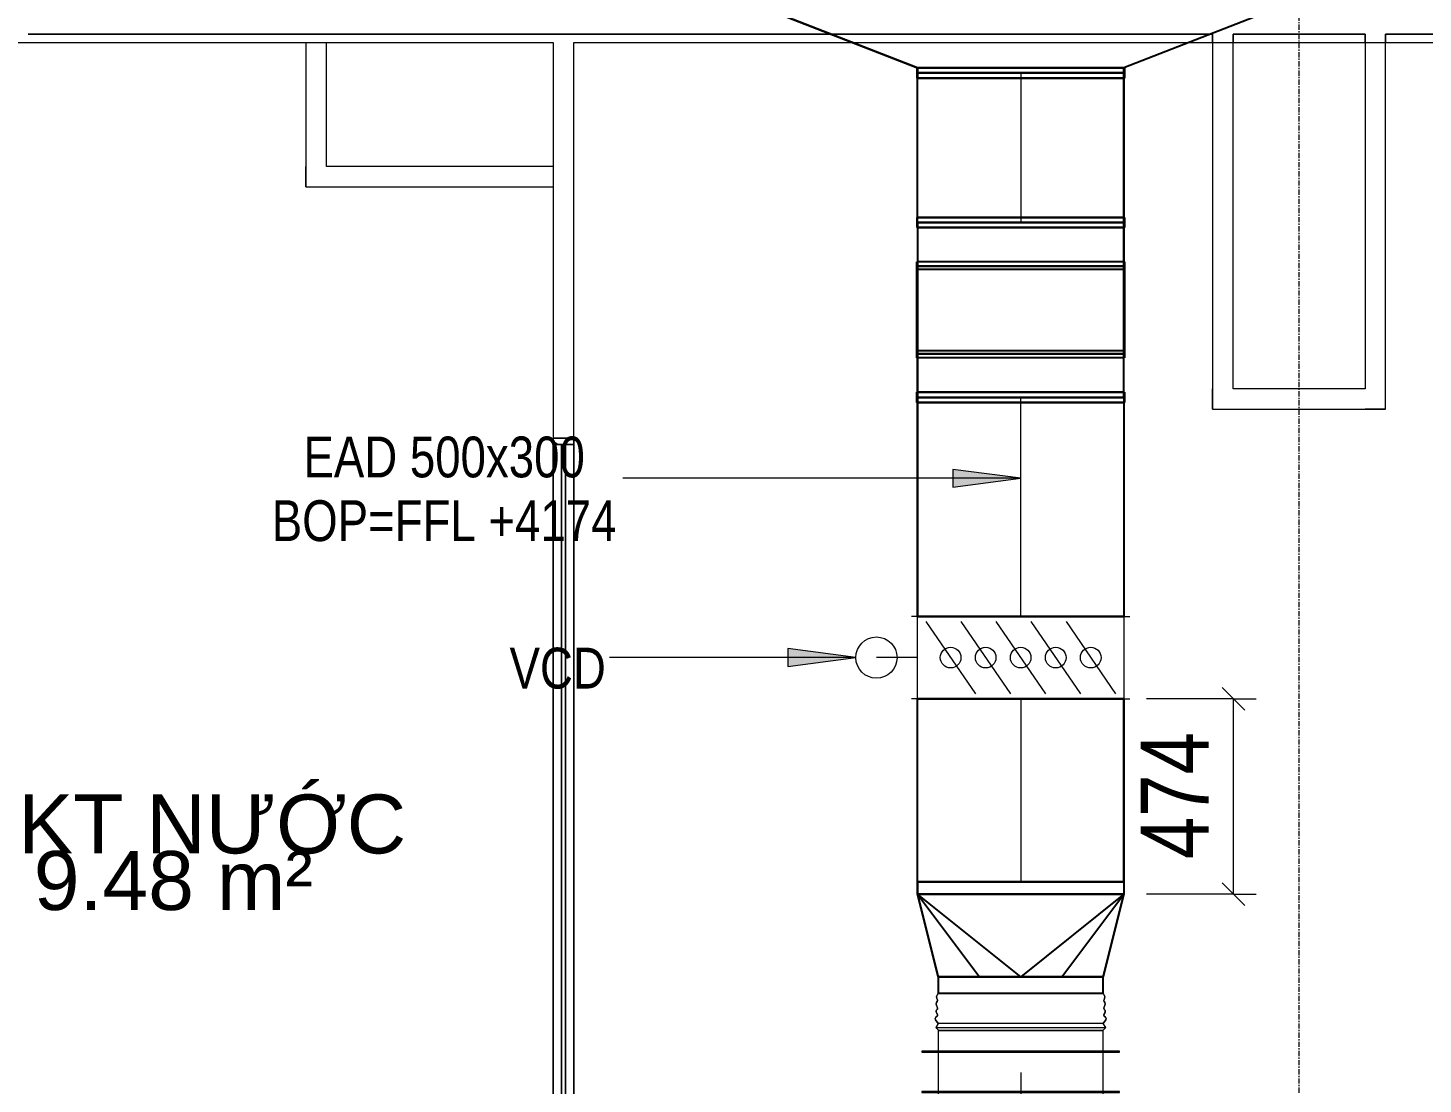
# Model space of a CAD drawing. Header units: millimetres. Extents: x -21807 to 17683, y 43568 to 60640.
# Drawn here: x -15283 to -11898, y 55590 to 58152 of the extents above; entities that cross this region are included whole.
import ezdxf

# ---------------------------------------------------------------- set-up
doc = ezdxf.new("R2010")
doc.units = ezdxf.units.MM
doc.linetypes.add('Grid Line', pattern=[22.225, 12.7, -3.175, 3.175, -3.175])
for name, color, linetype, lineweight in [('A-ANNO-DIMS', 7, 'Continuous', 9), ('A-ANNO-DIMS-110', 7, 'Continuous', 9), ('A-AREA-IDEN', 7, 'Continuous', 9), ('A-DETL-GENF', 7, 'Continuous', 5), ('A-WALL', 7, 'Continuous', 9), ('M-EQPM', 7, 'Continuous', 5), ('M-HVAC-DUCT', 7, 'Continuous', 25), ('M-HVAC-DUCT-CNTR', 7, 'Continuous', 5), ('M-HVAC-DUCT-IDEN', 7, 'Continuous', 9), ('S-GRID', 7, 'Continuous', 9)]:
    doc.layers.add(name, color=color, linetype=linetype, lineweight=lineweight)
doc.layers.add('A-GLAZ', color=7, linetype='Continuous', lineweight=9, true_color=0x00007f)
doc.styles.add('Arial_2', font='arial.ttf', dxfattribs={"width": 0.8, "height": 165})
doc.styles.add('Arial_3', font='arial.ttf', dxfattribs={"height": 143})
doc.styles.add('Arial_5', font='arial.ttf', dxfattribs={"width": 0.8, "height": 99})
doc.dimstyles.new('AK_DIM_2_0_Arial_đỏ', dxfattribs={"dimscale": 304.8, "dimtxt": 168.342801, "dimasz": 0.180446, "dimexe": 0.180446, "dimexo": 0.180446, "dimgap": 0.036089, "dimtad": 1, "dimdec": 0, "dimzin": 0, "dimdsep": 46, "dimtxsty": 'Arial_2', "dimblk1": 'OBLIQUE', "dimblk2": 'OBLIQUE', "dimsah": 1, "dimcen": 0.09, "dimadec": 0, "dimazin": 0, "dimtfac": 1, "dimtdec": 4, "dimtix": 1, "dimtmove": 0, "dimatfit": 3, "dimfxl": 1, "dimtvp": 1, "dimtolj": 1, "dimtzin": 0, "dimarcsym": 2})

# ---------------------------------------------------------------- blocks, each defined once
blk = doc.blocks.new('AK_OViewTuongPanel - 2000x1200-V15-MẶT BẰNG HỆ THỐNG GIÓ THẢI')
at = {"layer": 'A-GLAZ', "true_color": 0xaaaaaa}
h = blk.add_hatch(dxfattribs=at)
h.set_pattern_fill('FP_10', color=253, style=0, pattern_type=2)
h.set_pattern_definition([(307.5, (-56141.94, -13983.59), (107.6708, 3.52028), [7.376, -77.561, 7.376, -87.62, -90.805]), (307.5, (-56141.94, -13983.59), (107.6708, 3.52028), [-179.934, 7.376, -83.429]), (277.5, (-56141.94, -13983.59), (157.70153, -98.89488), [7.376, -38.445, 7.376, -69.179, -29.337]), (277.5, (-56141.94, -13983.59), (157.70153, -98.89488), [-122.377, 7.376, -21.961]), (237.5, (-56141.94, -13914.86), (0.31631, -174.01878), [7.376, -20.564, 7.376, -93.208, -131.318]), (237.5, (-56141.94, -13914.86), (0.31631, -174.01878), [-128.524, 7.376, -123.942]), (227.5, (-56141.94, -13914.86), (49.0445, -167.9829), [7.376, -6.594, 7.376, -58.562, -75.438]), (227.5, (-56141.94, -13914.86), (49.0445, -167.9829), [-79.908, 7.376, -68.062])])
h.paths.add_polyline_path([(-1015, -25), (-1000, -25), (-1000, 25), (-1015, 25)])
h.paths.add_polyline_path([(1000, -25), (1015, -25), (1015, 25), (1000, 25)])
at = {"layer": 'A-GLAZ', "color": 9, "lineweight": 13, "true_color": 0xaaaad4}
for p, q in [((-1015, 25), (-1015, -25)), ((-1000, 25), (-1015, 25)), ((-1000, -25), (-1000, 25)), ((1000, 25), (-1000, 25)), ((1000, 5), (-1000, 5)), ((-1000, 5), (-1000, -5)), ((1015, 25), (1000, 25)), ((1000, 25), (1000, -25)), ((1000, -5), (1000, 5)), ((1015, -25), (1015, 25)), ((-1015, -25), (-1000, -25)), ((-1000, -5), (1000, -5)), ((-1000, -25), (1000, -25)), ((1000, -25), (1015, -25))]:
    blk.add_line(p, q, dxfattribs=at)
at = {"layer": 'A-GLAZ', "color": 7, "lineweight": 13, "true_color": 0xececf5}
for p, q in [((-1015, -25), (-1015, 25)), ((-1000, -5), (-1000, 5)), ((-1000, 5), (-1000, -5)), ((1000, 5), (1000, -5)), ((1000, -5), (1000, 5)), ((1015, 25), (1015, -25))]:
    blk.add_line(p, q, dxfattribs=at)
at = {"layer": 'A-GLAZ', "color": 254, "lineweight": 13, "true_color": 0xe0e0ef}
for p, q in [((-1015, 25), (-1000, 25)), ((-1000, 25), (-1000, 5)), ((1000, 25), (1015, 25)), ((1000, 5), (1000, 25)), ((-1000, -25), (-1015, -25)), ((-1000, -5), (-1000, -25)), ((1000, -25), (1000, -5)), ((1015, -25), (1000, -25))]:
    blk.add_line(p, q, dxfattribs=at)
at = {"layer": 'A-GLAZ', "color": 254, "lineweight": 13, "true_color": 0xcccce5}
for p, q in [((-1000, 25), (1000, 25)), ((-1000, 5), (1000, 5)), ((1000, -5), (-1000, -5)), ((1000, -25), (-1000, -25))]:
    blk.add_line(p, q, dxfattribs=at)
blk = doc.blocks.new('AK-SGS-M3-A_rvt-1-MẶT BẰNG HỆ THỐNG GIÓ THẢI')
at = {"layer": 'A-WALL', "color": 254, "lineweight": 13, "true_color": 0xe0e0e0}
for p, q in [((-15282.6, 58136.9), (-12408.6, 58136.9)), ((-12408.6, 58136.9), (-12408.6, 58119.7)), ((-12358.6, 58119.4), (-12358.6, 58136.9)), ((-12358.6, 58136.9), (-12038.6, 58136.9)), ((-12038.6, 58136.9), (-12038.6, 58117.3)), ((-11988.6, 58116.9), (-11988.6, 58136.9)), ((-11988.6, 58136.9), (-6555.2, 58136.9)), ((-14608.5, 58116.9), (-14558.5, 58116.9)), ((-14608.5, 58116.9), (-14558.5, 58116.9)), ((-12408.6, 58119.4), (-12408.6, 58117.3)), ((-12408.6, 58116.9), (-12358.6, 58116.9)), ((-12358.6, 58116.9), (-12358.6, 58119.1)), ((-12038.6, 58116.9), (-11988.6, 58116.9)), ((-14008.6, 57816.1), (-14008.6, 57766.1)), ((-14008.6, 57816.1), (-14008.6, 57766.1)), ((-14008.6, 57156.9), (-13958.6, 57156.9)), ((-14008.6, 57141.9), (-14008.6, 57156.9)), ((-13958.6, 57156.9), (-13958.6, 57141.9)), ((-14008.6, 57141.9), (-14008.6, 55141.9)), ((-13958.6, 55141.9), (-13958.6, 57141.9))]:
    blk.add_line(p, q, dxfattribs=at)
at = {"layer": 'A-WALL', "color": 254, "lineweight": 13, "true_color": 0xcccccc}
for p, q in [((-12408.6, 58136.9), (-15282.6, 58136.9)), ((-12408.6, 58119.7), (-12408.6, 58136.9)), ((-12358.6, 58136.9), (-12358.6, 58119.4)), ((-12038.6, 58136.9), (-12358.6, 58136.9)), ((-12038.6, 58117.3), (-12038.6, 58136.9)), ((-11988.6, 58136.9), (-11988.6, 58116.9)), ((-6555.2, 58136.9), (-11988.6, 58136.9)), ((-15908.6, 58116.9), (-14608.5, 58116.9)), ((-14608.5, 58116.9), (-14608.5, 57816.1)), ((-14558.5, 58116.9), (-14008.6, 58116.9)), ((-14558.5, 57816.1), (-14558.5, 58116.9)), ((-14008.6, 58116.9), (-14008.6, 57816.1)), ((-13958.6, 57156.9), (-13958.6, 58116.9)), ((-13958.6, 58116.9), (-12408.6, 58116.9)), ((-12408.6, 58117.3), (-12408.6, 58119.4)), ((-12408.6, 58116.9), (-12408.6, 57276.9)), ((-12358.6, 58119.1), (-12358.6, 58116.9)), ((-12358.6, 57276.9), (-12358.6, 58116.9)), ((-12358.6, 58116.9), (-12038.6, 58116.9)), ((-12038.6, 58116.9), (-12038.6, 57276.9)), ((-11988.6, 57226.9), (-11988.6, 58116.9)), ((-11988.6, 58116.9), (-6555.2, 58116.9)), ((-14608.5, 57766.1), (-14608.5, 57816.1)), ((-14008.6, 57816.1), (-14558.5, 57816.1)), ((-14608.5, 57766.1), (-14008.6, 57766.1)), ((-14008.6, 57766.1), (-14008.6, 57156.9)), ((-12408.6, 57226.9), (-12408.6, 57276.9)), ((-12038.6, 57276.9), (-12358.6, 57276.9)), ((-12408.6, 57226.9), (-12038.6, 57226.9)), ((-11988.6, 57226.9), (-12038.6, 57226.9)), ((-14008.6, 55141.9), (-14008.6, 57141.9)), ((-13958.6, 57141.9), (-13958.6, 55141.9))]:
    blk.add_line(p, q, dxfattribs=at)
at = {"layer": 'A-WALL', "color": 253, "lineweight": 13, "true_color": 0xaaaaaa}
for p, q in [((-15908.6, 58116.9), (-14608.5, 58116.9)), ((-14608.5, 58116.9), (-14608.5, 57816.1)), ((-14558.5, 58116.9), (-14008.6, 58116.9)), ((-14558.5, 57816.1), (-14558.5, 58116.9)), ((-14008.6, 58116.9), (-14008.6, 57816.1)), ((-13958.6, 57156.9), (-13958.6, 58116.9)), ((-13958.6, 58116.9), (-12408.6, 58116.9)), ((-12408.6, 58116.9), (-12408.6, 57276.9)), ((-12358.6, 57276.9), (-12358.6, 58116.9)), ((-12358.6, 58116.9), (-12038.6, 58116.9)), ((-12038.6, 58116.9), (-12038.6, 57276.9)), ((-11988.6, 57226.9), (-11988.6, 58116.9)), ((-11988.6, 58116.9), (-6555.2, 58116.9)), ((-14608.5, 57816.1), (-14608.5, 57766.1)), ((-14008.6, 57816.1), (-14558.5, 57816.1)), ((-14608.5, 57766.1), (-14008.6, 57766.1)), ((-14008.6, 57766.1), (-14008.6, 57156.9)), ((-12408.6, 57276.9), (-12408.6, 57226.9)), ((-12038.6, 57276.9), (-12358.6, 57276.9)), ((-12408.6, 57226.9), (-12038.6, 57226.9)), ((-12038.6, 57226.9), (-11988.6, 57226.9))]:
    blk.add_line(p, q, dxfattribs=at)
at = {"layer": 'A-WALL', "color": 7, "lineweight": 13, "true_color": 0xececec}
for p, q in [((-12408.6, 58116.9), (-12358.6, 58116.9)), ((-12038.6, 58116.9), (-11988.6, 58116.9)), ((-14008.6, 57156.9), (-14008.6, 57141.9)), ((-14008.6, 57156.9), (-13958.6, 57156.9)), ((-13958.6, 57141.9), (-13958.6, 57156.9))]:
    blk.add_line(p, q, dxfattribs=at)
at = {"layer": 'A-GLAZ', "color": 9, "lineweight": 13, "true_color": 0xaaaad4, "rotation": 89.99999999999993}
blk.add_blockref('AK_OViewTuongPanel - 2000x1200-V15-MẶT BẰNG HỆ THỐNG GIÓ THẢI', (-13983.6, 56141.9), dxfattribs=at)
blk = doc.blocks.new('03_DSC_Fan _axial_ - QUẠT THẢI TRỤC 400x200-1932861-MẶT BẰNG HỆ THỐNG GIÓ THẢI')
at = {"layer": 'M-EQPM', "color": 34, "true_color": 0x994c00}
for p, q in [((52, 240), (50, 240)), ((50, 240), (50, -240)), ((50, 240), (50, -240)), ((52, -240), (52, 240)), ((52, -240), (52, 240)), ((150, 240), (148, 240)), ((148, 240), (148, -240)), ((148, 240), (148, -240)), ((150, -240), (150, 240)), ((150, -240), (150, 240)), ((-7.2, 206.2), (-17.4, 200.4)), ((0, 199), (-7.2, 206.2)), ((-7.2, -206.2), (-7.2, 206.2)), ((-7.2, -206.2), (-7.2, 206.2)), ((207.2, 206.2), (200, 199)), ((217.4, 200.4), (207.2, 206.2)), ((207.2, 206.2), (207.2, -206.2)), ((207.2, 206.2), (207.2, -206.2)), ((-90.6, -200.4), (-90.6, 200.4)), ((-90.6, -200.4), (-90.6, 200.4)), ((-90.6, 199), (-90.6, -199)), ((-90.6, 199), (-90.6, -199)), ((-17.4, 200.4), (-17.4, -200.4)), ((-17.4, 200.4), (-17.4, -200.4)), ((200, 200), (0, 200)), ((0, 200), (0, -200)), ((0, 200), (0, -200)), ((0, 199), (0, -199)), ((0, 199), (0, -199)), ((0, -198), (0, 198)), ((0, -198), (0, 198)), ((50, -199), (50, 199)), ((50, -199), (50, 199)), ((52, 199), (52, -199)), ((52, 199), (52, -199)), ((148, -199), (148, 199)), ((148, -199), (148, 199)), ((150, 199), (150, -199)), ((150, 199), (150, -199)), ((200, -200), (200, 200)), ((200, -200), (200, 200)), ((200, -199), (200, 199)), ((200, -199), (200, 199)), ((200, 198), (200, -198)), ((200, 198), (200, -198)), ((217.4, -200.4), (217.4, 200.4)), ((217.4, -200.4), (217.4, 200.4)), ((290.6, 200.4), (290.6, -200.4)), ((290.6, 200.4), (290.6, -200.4)), ((290.6, -199), (290.6, 199)), ((290.6, -199), (290.6, 199)), ((102, 0), (277.3, 0)), ((277.3, 0), (211.5, 23.9)), ((277.3, 0), (211.5, -23.9)), ((-17.4, -200.4), (-7.2, -206.2)), ((-7.2, -206.2), (0, -199)), ((0, -200), (200, -200)), ((200, -199), (207.2, -206.2)), ((207.2, -206.2), (217.4, -200.4)), ((50, -240), (52, -240)), ((148, -240), (150, -240))]:
    blk.add_line(p, q, dxfattribs=at)
at = {"layer": 'M-EQPM', "color": 34, "true_color": 0x994c00, "flags": 128}
for points in [[(-90.6, 200.4), (-83, 204.1), (-77.7, 203.5), (-74.7, 202.2), (-72.9, 201.8), (-70.9, 202.5), (-68.4, 204), (-65.1, 204.9), (-61.3, 204.3), (-57.4, 202.9), (-54.2, 201.9), (-52.1, 202.2), (-50.4, 203.4), (-48.5, 204.7), (-45.8, 205.1), (-42.3, 203.7), (-38.9, 201.9), (-36.8, 201.6), (-34.9, 202.9), (-32.2, 205.6), (-29.5, 207.5), (-26, 206.4), (-17.4, 200.4)], [(-17.4, 200.4), (-26, 206.4), (-29.5, 207.5), (-32.2, 205.6), (-34.9, 202.9), (-36.8, 201.6), (-38.9, 201.9), (-42.3, 203.7), (-45.8, 205.1), (-48.5, 204.7), (-50.4, 203.4), (-52.1, 202.2), (-54.2, 201.9), (-57.4, 202.9), (-61.3, 204.3), (-65.1, 204.9), (-68.4, 204), (-70.9, 202.5), (-72.9, 201.8), (-74.7, 202.2), (-77.7, 203.5), (-83, 204.1), (-90.6, 200.4)], [(-50.8, 203.1), (-49.4, 204.2), (-48.6, 204.7), (-47.9, 205), (-47.2, 205.1), (-46.6, 205.2), (-45.9, 205.1), (-44.5, 204.8), (-37.4, 201.5), (-37, 201.5), (-36.5, 201.7), (-36.1, 201.9), (-35.2, 202.7), (-31.1, 206.5), (-30.1, 207.2), (-29.8, 207.4)], [(217.4, 200.4), (226.1, 206.4), (229.6, 207.5), (232.3, 205.5), (235, 202.9), (236.9, 201.5), (239, 201.9), (242.4, 203.8), (246, 205.1), (248.6, 204.7), (250.5, 203.3), (252.2, 202.2), (254.4, 201.9), (257.7, 203), (261.6, 204.4), (265.4, 204.9), (268.6, 203.9), (271.1, 202.4), (273, 201.7), (274.9, 202.4), (278, 203.9), (283.2, 204.7), (290.6, 200.4)], [(290.6, 200.4), (283.2, 204.7), (278, 203.9), (274.9, 202.4), (273, 201.7), (271.1, 202.4), (268.6, 203.9), (265.4, 204.9), (261.6, 204.4), (257.7, 203), (254.4, 201.9), (252.2, 202.2), (250.5, 203.3), (248.6, 204.7), (246, 205.1), (242.4, 203.8), (239, 201.9), (236.9, 201.5), (235, 202.9), (232.3, 205.5), (229.6, 207.5), (226.1, 206.4), (217.4, 200.4)], [(254.4, 201.9), (255.9, 202.3), (260.9, 204.2), (264.1, 204.9), (266, 204.8), (267.6, 204.3), (271.2, 202.4), (272.3, 201.9), (272.8, 201.7), (273.2, 201.8), (273.7, 201.9), (275.9, 202.9), (278.2, 204), (279.2, 204.4)], [(-17.4, -200.4), (-26, -206.4), (-29.5, -207.5), (-32.2, -205.6), (-34.9, -202.9), (-36.8, -201.6), (-38.9, -201.9), (-42.3, -203.7), (-45.8, -205.1), (-48.5, -204.7), (-50.4, -203.4), (-52.1, -202.2), (-54.2, -201.9), (-57.4, -202.9), (-61.3, -204.3), (-65.1, -204.9), (-68.4, -204), (-70.9, -202.5), (-72.9, -201.8), (-74.7, -202.2), (-77.7, -203.5), (-83, -204.1), (-90.6, -200.4)], [(-90.6, -200.4), (-83, -204.1), (-77.7, -203.5), (-74.7, -202.2), (-72.9, -201.8), (-70.9, -202.5), (-68.4, -204), (-65.1, -204.9), (-61.3, -204.3), (-57.4, -202.9), (-54.2, -201.9), (-52.1, -202.2), (-50.4, -203.4), (-48.5, -204.7), (-45.8, -205.1), (-42.3, -203.7), (-38.9, -201.9), (-36.8, -201.6), (-34.9, -202.9), (-32.2, -205.6), (-29.5, -207.5), (-26, -206.4), (-17.4, -200.4)], [(-50.8, -203.1), (-49.4, -204.2), (-48.6, -204.7), (-47.9, -205), (-47.2, -205.1), (-46.6, -205.2), (-45.9, -205.1), (-44.5, -204.8), (-37.4, -201.5), (-37, -201.5), (-36.5, -201.7), (-36.1, -201.9), (-35.2, -202.7), (-31.1, -206.5), (-30.1, -207.2), (-29.8, -207.4)], [(290.6, -200.4), (283.2, -204.7), (278, -203.9), (274.9, -202.4), (273, -201.7), (271.1, -202.4), (268.6, -203.9), (265.4, -204.9), (261.6, -204.4), (257.7, -203), (254.4, -201.9), (252.2, -202.2), (250.5, -203.3), (248.6, -204.7), (246, -205.1), (242.4, -203.8), (239, -201.9), (236.9, -201.5), (235, -202.9), (232.3, -205.5), (229.6, -207.5), (226.1, -206.4), (217.4, -200.4)], [(217.4, -200.4), (226.1, -206.4), (229.6, -207.5), (232.3, -205.5), (235, -202.9), (236.9, -201.5), (239, -201.9), (242.4, -203.8), (246, -205.1), (248.6, -204.7), (250.5, -203.3), (252.2, -202.2), (254.4, -201.9), (257.7, -203), (261.6, -204.4), (265.4, -204.9), (268.6, -203.9), (271.1, -202.4), (273, -201.7), (274.9, -202.4), (278, -203.9), (283.2, -204.7), (290.6, -200.4)], [(254.4, -201.9), (255.9, -202.3), (260.9, -204.2), (264.1, -204.9), (266, -204.8), (267.6, -204.3), (271.2, -202.4), (272.3, -201.9), (272.8, -201.7), (273.2, -201.8), (273.7, -201.9), (275.9, -202.9), (278.2, -204), (279.2, -204.4)]]:
    blk.add_lwpolyline(points, dxfattribs=at)
blk = doc.blocks.new('ConThu_VuongTron_NepC1 - Standard-2219834-MẶT BẰNG HỆ THỐNG GIÓ THẢI')
at = {"layer": 'M-HVAC-DUCT', "color": 34, "true_color": 0x994c00}
for p, q in [((-30, -250), (-30, 250)), ((-30, 250), (-30, -250)), ((-30, 250), (0, 250)), ((-30, 250), (0, 250)), ((0, 250), (200, 200)), ((200, 200), (0, 250)), ((0, 250), (0, -250)), ((0, -250), (0, 250)), ((0, 250), (200, 0)), ((200, 100), (0, 250)), ((0, -250), (0, 250)), ((0, 250), (0, -250)), ((200, 0), (200, 200)), ((200, 0), (200, 200)), ((240, 200), (200, 200)), ((200, 200), (200, 0)), ((200, 200), (200, 0)), ((240, 0), (240, 200)), ((240, 0), (240, 200)), ((200, -200), (200, 0)), ((200, -200), (200, 0)), ((200, 0), (200, -200)), ((240, -200), (240, 0)), ((240, -200), (240, 0)), ((200, 0), (0, -250)), ((200, 0), (200, -200)), ((0, -250), (200, -100)), ((0, -250), (200, -200)), ((200, -200), (0, -250)), ((200, -200), (240, -200)), ((0, -250), (-30, -250)), ((-30, -250), (0, -250))]:
    blk.add_line(p, q, dxfattribs=at)
blk = doc.blocks.new('VanGio_ChuNhat_TrucVit - VCD-2432157-MẶT BẰNG HỆ THỐNG GIÓ THẢI')
at = {"layer": 'A-DETL-GENF', "color": 34, "true_color": 0x994c00}
for p, q in [((-100, 250), (-100, 265)), ((-100, 250), (100, 250)), ((-100, -250), (-100, 250)), ((100, 250), (100, 265)), ((100, 250), (100, -250)), ((-87.5, 110), (87.5, 230)), ((-87.5, 25), (87.5, 145)), ((-87.5, -60), (87.5, 60)), ((-87.5, -145), (87.5, -25)), ((-87.5, -230), (87.5, -110)), ((100, -250), (-100, -250)), ((-100, -250), (-100, -265)), ((0, -250), (0, -350)), ((100, -250), (100, -265))]:
    blk.add_line(p, q, dxfattribs=at)
for centre, radius in [((0, 170), 25), ((0, 85), 25), ((0, 0), 25), ((0, -85), 25), ((0, -170), 25), ((0, -350), 50)]:
    blk.add_circle(centre, radius, dxfattribs=at)
blk = doc.blocks.new('ConThu_ChuNhat_NepC1 - L200-2219846-MẶT BẰNG HỆ THỐNG GIÓ THẢI')
at = {"layer": 'M-HVAC-DUCT', "color": 34, "true_color": 0x994c00}
for p, q in [((-25, -702), (-25, 702)), ((-25, 702), (-25, -702)), ((-25, 702), (0, 702)), ((-25, 702), (0, 702)), ((-25, -700), (-25, 700)), ((-25, 700), (-25, -700)), ((-25, 700), (0, 700)), ((-25, 700), (0, 700)), ((0, -702), (0, 702)), ((0, 702), (0, -702)), ((0, -700), (0, 700)), ((0, 700), (0, -700)), ((0, 700), (0, -700)), ((0, 700), (175, 250)), ((0, 700), (175, 250)), ((0, -700), (0, 700)), ((175, 252), (175, -252)), ((175, -252), (175, 252)), ((200, 252), (175, 252)), ((175, 252), (200, 252)), ((175, 250), (175, -250)), ((175, -250), (175, 250)), ((200, 250), (175, 250)), ((175, 250), (200, 250)), ((175, -250), (175, 250)), ((175, 250), (175, -250)), ((200, 252), (200, -252)), ((200, -252), (200, 252)), ((200, 250), (200, -250)), ((200, -250), (200, 250)), ((0, -700), (175, -250)), ((175, -250), (0, -700)), ((175, -250), (200, -250)), ((175, -250), (200, -250)), ((175, -252), (200, -252)), ((175, -252), (200, -252)), ((0, -700), (-25, -700)), ((-25, -700), (0, -700)), ((0, -702), (-25, -702)), ((-25, -702), (0, -702))]:
    blk.add_line(p, q, dxfattribs=at)
blk = doc.blocks.new('Cut_ChuNhat_NepC1 - 1 W-2241542-MẶT BẰNG HỆ THỐNG GIÓ THẢI')
at = {"layer": 'M-HVAC-DUCT', "color": 34, "true_color": 0x994c00}
for p, q in [((-13126.1, 57584.2), (-13126.1, 57369.2)), ((-12622.1, 57584.2), (-13126.1, 57584.2)), ((-13126.1, 57566.5), (-13126.1, 57584.2)), ((-13126.1, 57566.5), (-12622.1, 57566.5)), ((-13126.1, 57351.6), (-13126.1, 57566.5)), ((-12624.1, 57573.9), (-13124.1, 57573.9)), ((-13124.1, 57573.9), (-13124.1, 57361.8)), ((-13124.1, 57255.8), (-13124.1, 57573.9)), ((-12624.1, 57361.8), (-12624.1, 57573.9)), ((-12624.1, 57255.8), (-12624.1, 57573.9)), ((-12622.1, 57369.2), (-12622.1, 57584.2)), ((-12622.1, 57584.2), (-12622.1, 57566.5)), ((-12622.1, 57566.5), (-12622.1, 57351.6)), ((-13126.1, 57369.2), (-12622.1, 57369.2)), ((-13126.1, 57369.2), (-13126.1, 57351.6)), ((-12622.1, 57351.6), (-13126.1, 57351.6)), ((-13124.1, 57361.8), (-12624.1, 57361.8)), ((-13124.1, 57361.8), (-13124.1, 57255.8)), ((-12624.1, 57255.8), (-12624.1, 57361.8)), ((-12622.1, 57369.2), (-12622.1, 57351.6)), ((-13126.1, 57268.3), (-12622.1, 57268.3)), ((-12622.1, 57268.3), (-13126.1, 57268.3)), ((-13126.1, 57243.3), (-13126.1, 57268.3)), ((-13126.1, 57268.3), (-13126.1, 57243.3)), ((-13124.1, 57255.8), (-12624.1, 57255.8)), ((-12624.1, 57255.8), (-13124.1, 57255.8)), ((-12622.1, 57268.3), (-12622.1, 57243.3)), ((-12622.1, 57268.3), (-12622.1, 57243.3)), ((-13126.1, 57243.3), (-12622.1, 57243.3)), ((-12622.1, 57243.3), (-13126.1, 57243.3))]:
    blk.add_line(p, q, dxfattribs=at)
blk = doc.blocks.new('Cut_ChuNhat_NepC - 1 W-2551471-MẶT BẰNG HỆ THỐNG GIÓ THẢI')
at = {"layer": 'M-HVAC-DUCT', "color": 34, "true_color": 0x994c00}
for p, q in [((-12622.1, 57692.5), (-13126.1, 57692.5)), ((-13126.1, 57692.5), (-12622.1, 57692.5)), ((-13126.1, 57692.5), (-13126.1, 57667.5)), ((-13126.1, 57692.5), (-13126.1, 57667.5)), ((-12622.1, 57667.5), (-12622.1, 57692.5)), ((-12622.1, 57692.5), (-12622.1, 57667.5)), ((-12622.1, 57667.5), (-13126.1, 57667.5)), ((-13126.1, 57667.5), (-12622.1, 57667.5)), ((-12624.1, 57680), (-13124.1, 57680)), ((-13124.1, 57680), (-12624.1, 57680)), ((-13124.1, 57680), (-13124.1, 57573.9)), ((-13124.1, 57680), (-13124.1, 57361.8)), ((-12624.1, 57573.9), (-12624.1, 57680)), ((-12624.1, 57680), (-12624.1, 57361.8)), ((-12622.1, 57584.2), (-13126.1, 57584.2)), ((-13126.1, 57584.2), (-13126.1, 57369.2)), ((-13126.1, 57584.2), (-13126.1, 57566.5)), ((-13126.1, 57351.6), (-13126.1, 57566.5)), ((-13126.1, 57566.5), (-12622.1, 57566.5)), ((-13124.1, 57361.8), (-13124.1, 57573.9)), ((-13124.1, 57573.9), (-12624.1, 57573.9)), ((-12624.1, 57573.9), (-12624.1, 57361.8)), ((-12622.1, 57369.2), (-12622.1, 57584.2)), ((-12622.1, 57566.5), (-12622.1, 57584.2)), ((-12622.1, 57566.5), (-12622.1, 57351.6)), ((-13126.1, 57369.2), (-12622.1, 57369.2)), ((-13126.1, 57369.2), (-13126.1, 57351.6)), ((-12622.1, 57351.6), (-13126.1, 57351.6)), ((-12624.1, 57361.8), (-13124.1, 57361.8)), ((-12622.1, 57369.2), (-12622.1, 57351.6))]:
    blk.add_line(p, q, dxfattribs=at)
blk = doc.blocks.new('AK-SGS-M3-Hrvt_rvt-1-MẶT BẰNG HỆ THỐNG GIÓ THẢI')
at = {"layer": 'M-HVAC-DUCT', "color": 34, "true_color": 0x994c00}
for p, q in [((-12624.1, 58042.9), (-13124.1, 58042.9)), ((-13124.1, 58042.9), (-12624.1, 58042.9)), ((-13124.1, 57680), (-13124.1, 58042.9)), ((-13124.1, 57680), (-13124.1, 58042.9)), ((-12624.1, 58042.9), (-12624.1, 57680)), ((-12624.1, 57680), (-12624.1, 58042.9)), ((-12624.1, 57680), (-13124.1, 57680)), ((-13124.1, 57680), (-12624.1, 57680)), ((-13124.1, 57255.8), (-12624.1, 57255.8)), ((-12624.1, 57255.8), (-13124.1, 57255.8)), ((-13124.1, 56724.6), (-13124.1, 57255.8)), ((-13124.1, 57255.8), (-13124.1, 56724.6)), ((-12624.1, 57255.8), (-12624.1, 56724.6)), ((-12624.1, 57255.8), (-12624.1, 56724.6)), ((-13124.1, 56724.6), (-12624.1, 56724.6)), ((-12624.1, 56724.6), (-13124.1, 56724.6)), ((-12624.1, 56524.6), (-13124.1, 56524.6)), ((-13124.1, 56524.6), (-12624.1, 56524.6)), ((-13124.1, 56080.5), (-13124.1, 56524.6)), ((-13124.1, 56080.5), (-13124.1, 56524.6)), ((-12624.1, 56524.6), (-12624.1, 56080.5)), ((-12624.1, 56080.5), (-12624.1, 56524.6)), ((-12624.1, 56080.5), (-13124.1, 56080.5)), ((-13124.1, 56080.5), (-12624.1, 56080.5))]:
    blk.add_line(p, q, dxfattribs=at)
at = {"layer": 'M-HVAC-DUCT-CNTR', "color": 34, "true_color": 0x994c00}
for p, q in [((-12874.1, 58042.9), (-12874.1, 57680)), ((-12874.1, 56724.6), (-12874.1, 57255.8)), ((-12874.1, 56524.6), (-12874.1, 56080.5))]:
    blk.add_line(p, q, dxfattribs=at)
at = {"layer": 'M-EQPM', "color": 34, "lineweight": 25, "true_color": 0x994c00, "rotation": 270.0000000000001}
blk.add_blockref('03_DSC_Fan _axial_ - QUẠT THẢI TRỤC 400x200-1932861-MẶT BẰNG HỆ THỐNG GIÓ THẢI', (-12874.1, 55719.9), dxfattribs=at)
at = {"layer": 'M-HVAC-DUCT', "color": 34, "lineweight": 25, "true_color": 0x994c00, "rotation": 270.0000000000001}
for name, p in [('ConThu_ChuNhat_NepC1 - L200-2219846-MẶT BẰNG HỆ THỐNG GIÓ THẢI', (-12874.1, 58230.4)), ('VanGio_ChuNhat_TrucVit - VCD-2432157-MẶT BẰNG HỆ THỐNG GIÓ THẢI', (-12874.1, 56624.6)), ('ConThu_VuongTron_NepC1 - Standard-2219834-MẶT BẰNG HỆ THỐNG GIÓ THẢI', (-12874.1, 56050.5))]:
    blk.add_blockref(name, p, dxfattribs=at)
at = {"layer": 'M-HVAC-DUCT', "color": 34, "lineweight": 25, "true_color": 0x994c00}
for name in ['Cut_ChuNhat_NepC - 1 W-2551471-MẶT BẰNG HỆ THỐNG GIÓ THẢI', 'Cut_ChuNhat_NepC1 - 1 W-2241542-MẶT BẰNG HỆ THỐNG GIÓ THẢI']:
    blk.add_blockref(name, (0, 0), dxfattribs=at)
blk = doc.blocks.new('DIMBLOCK17-MẶT BẰNG HỆ THỐNG GIÓ THẢI')
at = {"layer": 'A-ANNO-DIMS-110', "color": 1, "true_color": 0xff0000}
for p, q in [((-12358.1, 56524.6), (-12385.6, 56552.1)), ((-12358.1, 56524.6), (-12569.1, 56524.6)), ((-12358.1, 56050.5), (-12358.1, 56524.6)), ((-12358.1, 56524.6), (-12330.6, 56497.1)), ((-12358.1, 56524.6), (-12303.1, 56524.6)), ((-12358.1, 56050.5), (-12385.6, 56078)), ((-12358.1, 56050.5), (-12569.1, 56050.5)), ((-12358.1, 56050.5), (-12330.6, 56023)), ((-12358.1, 56050.5), (-12303.1, 56050.5))]:
    blk.add_line(p, q, dxfattribs=at)
at = {"layer": 'A-ANNO-DIMS-110', "color": 0, "insert": (-12583.3, 56136), "char_height": 165, "width": 363.62, "attachment_point": 1, "rotation": 90, "line_spacing_factor": 0.941778, "style": 'Arial_2'}
blk.add_mtext('474', dxfattribs=at)
blk = doc.blocks.new('_Oblique')
at = {"color": 0, "linetype": 'ByBlock', "lineweight": -2}
blk.add_line((-0.5, -0.5), (0.5, 0.5), dxfattribs=at)

msp = doc.modelspace()

# ---------------------------------------------------------------- hatches: boundary and pattern name
at = {"layer": 'M-HVAC-DUCT-IDEN'}
for points in [[(-12874.1, 57059.5), (-13039.1, 57081.2), (-13039.1, 57037.8)], [(-13274.1, 56624.6), (-13439.1, 56646.3), (-13439.1, 56602.9)]]:
    msp.add_hatch(color=256, dxfattribs=at).paths.add_polyline_path(points)

# ---------------------------------------------------------------- linework, layer by layer
for p, q in [((-12874.1, 57059.5), (-13039.1, 57081.2)), ((-13039.1, 57081.2), (-13039.1, 57037.8)), ((-12874.1, 57059.5), (-13839.7, 57059.5)), ((-13039.1, 57037.8), (-12874.1, 57059.5)), ((-13274.1, 56624.6), (-13439.1, 56646.3)), ((-13439.1, 56646.3), (-13439.1, 56602.9)), ((-13274.1, 56624.6), (-13872.2, 56624.6)), ((-13439.1, 56602.9), (-13274.1, 56624.6))]:
    msp.add_line(p, q, dxfattribs=at)
at = {"layer": 'S-GRID', "linetype": 'Grid Line'}
msp.add_line((-12198.6, 43567.6), (-12198.6, 59870.5), dxfattribs=at)

# ---------------------------------------------------------------- block references
at = {"lineweight": 5}
for name in ['AK-SGS-M3-Hrvt_rvt-1-MẶT BẰNG HỆ THỐNG GIÓ THẢI', 'AK-SGS-M3-A_rvt-1-MẶT BẰNG HỆ THỐNG GIÓ THẢI']:
    msp.add_blockref(name, (0, 0), dxfattribs=at)

# ---------------------------------------------------------------- texts
at = {"layer": 'A-AREA-IDEN', "char_height": 143, "line_spacing_factor": 0.936439, "style": 'Arial_3'}
for s, insert, width, attachment_point in [('\\pxqc,t9.76923,19.53846,29.30769,39.07692,48.84615,58.61538,68.38462,78.15385,87.92308,97.69231,107.46154,117.23077,127,136.76923,146.53846,156.30769,166.07692,175.84615,185.61538,195.38462,205.15385,214.92308,224.69231,234.46154,244.23077,254,263.76923,273.53846,283.30769,293.07692,302.84615,312.61538;{P.KT NƯỚC}', (-14930.3, 56147.6), 1113.2, 8), ('\\pxqc,t9.76923,19.53846,29.30769,39.07692,48.84615,58.61538,68.38462,78.15385,87.92308,97.69231,107.46154,117.23077,127,136.76923,146.53846,156.30769,166.07692,175.84615,185.61538,195.38462,205.15385,214.92308,224.69231,234.46154,244.23077,254,263.76923,273.53846,283.30769,293.07692,302.84615,312.61538;{9.48 m²}', (-14930.3, 56082.9), 676.5, 5)]:
    msp.add_mtext(s, dxfattribs=dict(at, insert=insert, width=width, attachment_point=attachment_point))
at = {"layer": 'M-HVAC-DUCT-IDEN', "color": 1, "true_color": 0xff0000, "char_height": 99, "attachment_point": 5, "line_spacing_factor": 0.936439, "style": 'Arial_5'}
for s, insert, width in [('\\pxqc,t11.28889,22.57778,33.86667,45.15556,56.44444,67.73333,79.02222,90.31111,101.6,112.88889,124.17778,135.46667,146.75556,158.04444,169.33333,180.62222,191.91111,203.2,214.48889,225.77778,237.06667,248.35556,259.64444,270.93333,282.22222,293.51111,304.8,316.08889,327.37778,338.66667,349.95556,361.24444;{EAD 500x300\\PBOP=FFL +4174}', (-14273.1, 57033.3), 861.52), ('\\pxqc,t11.28889,22.57778,33.86667,45.15556,56.44444,67.73333,79.02222,90.31111,101.6,112.88889,124.17778,135.46667,146.75556,158.04444,169.33333,180.62222,191.91111,203.2,214.48889,225.77778,237.06667,248.35556,259.64444,270.93333,282.22222,293.51111,304.8,316.08889,327.37778,338.66667,349.95556,361.24444;{VCD}', (-13997.6, 56598.4), 244.64)]:
    msp.add_mtext(s, dxfattribs=dict(at, insert=insert, width=width))

# ---------------------------------------------------------------- dimensions: what is measured, and where the dimension line sits
at = {"layer": 'A-ANNO-DIMS', "color": 1, "true_color": 0xff0000}
dim = msp.add_linear_dim(base=(-12358.1, 56524.6), p1=(-12624.1, 56050.5), p2=(-12624.1, 56524.6), angle=90, dimstyle='AK_DIM_2_0_Arial_đỏ', override={"dimpost": '<>', "dimfxl": 474.158386}, dxfattribs=at)
dim.commit()
dim.dimension.update_dxf_attribs({"geometry": 'DIMBLOCK17-MẶT BẰNG HỆ THỐNG GIÓ THẢI', "text_midpoint": (-12451.6, 56287.5)})

doc.saveas('drawing.dxf')
